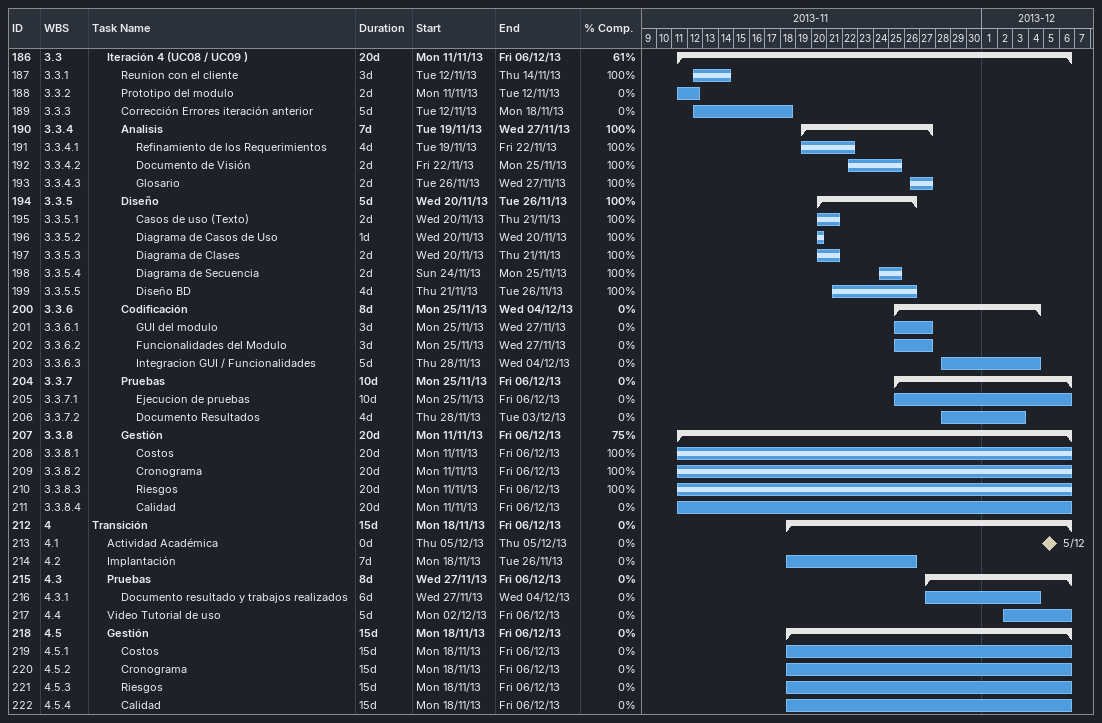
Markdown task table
| ID | WBS | Task | Duration | Start | Finish | % complete |
|---|---|---|---|---|---|---|
| 186 | 3.3 | **Iteración 4 (UC08 / UC09 )** | 20d | 2013-11-11 | 2013-12-06 | 61 |
| 187 | 3.3.1 | Reunion con el cliente | 3d | 2013-11-12 | 2013-11-14 | 100 |
| 188 | 3.3.2 | Prototipo del modulo | 2d | 2013-11-11 | 2013-11-12 | 0 |
| 189 | 3.3.3 | Corrección Errores iteración anterior | 5d | 2013-11-12 | 2013-11-18 | 0 |
| 190 | 3.3.4 | **Analisis** | 7d | 2013-11-19 | 2013-11-27 | 100 |
| 191 | 3.3.4.1 | Refinamiento de los Requerimientos | 4d | 2013-11-19 | 2013-11-22 | 100 |
| 192 | 3.3.4.2 | Documento de Visión | 2d | 2013-11-22 | 2013-11-25 | 100 |
| 193 | 3.3.4.3 | Glosario | 2d | 2013-11-26 | 2013-11-27 | 100 |
| 194 | 3.3.5 | **Diseño** | 5d | 2013-11-20 | 2013-11-26 | 100 |
| 195 | 3.3.5.1 | Casos de uso (Texto) | 2d | 2013-11-20 | 2013-11-21 | 100 |
| 196 | 3.3.5.2 | Diagrama de Casos de Uso | 1d | 2013-11-20 | 2013-11-20 | 100 |
| 197 | 3.3.5.3 | Diagrama de Clases | 2d | 2013-11-20 | 2013-11-21 | 100 |
| 198 | 3.3.5.4 | Diagrama de Secuencia | 2d | 2013-11-24 | 2013-11-25 | 100 |
| 199 | 3.3.5.5 | Diseño BD | 4d | 2013-11-21 | 2013-11-26 | 100 |
| 200 | 3.3.6 | **Codificación** | 8d | 2013-11-25 | 2013-12-04 | 0 |
| 201 | 3.3.6.1 | GUI del modulo | 3d | 2013-11-25 | 2013-11-27 | 0 |
| 202 | 3.3.6.2 | Funcionalidades del Modulo | 3d | 2013-11-25 | 2013-11-27 | 0 |
| 203 | 3.3.6.3 | Integracion GUI / Funcionalidades | 5d | 2013-11-28 | 2013-12-04 | 0 |
| 204 | 3.3.7 | **Pruebas** | 10d | 2013-11-25 | 2013-12-06 | 0 |
| 205 | 3.3.7.1 | Ejecucion de pruebas | 10d | 2013-11-25 | 2013-12-06 | 0 |
| 206 | 3.3.7.2 | Documento Resultados | 4d | 2013-11-28 | 2013-12-03 | 0 |
| 207 | 3.3.8 | **Gestión** | 20d | 2013-11-11 | 2013-12-06 | 75 |
| 208 | 3.3.8.1 | Costos | 20d | 2013-11-11 | 2013-12-06 | 100 |
| 209 | 3.3.8.2 | Cronograma | 20d | 2013-11-11 | 2013-12-06 | 100 |
| 210 | 3.3.8.3 | Riesgos | 20d | 2013-11-11 | 2013-12-06 | 100 |
| 211 | 3.3.8.4 | Calidad | 20d | 2013-11-11 | 2013-12-06 | 0 |
| 212 | 4 | **Transición** | 15d | 2013-11-18 | 2013-12-06 | 0 |
| 213 | 4.1 | Actividad Académica | 0d | 2013-12-05 | 2013-12-05 | 0 |
| 214 | 4.2 | Implantación | 7d | 2013-11-18 | 2013-11-26 | 0 |
| 215 | 4.3 | **Pruebas** | 8d | 2013-11-27 | 2013-12-06 | 0 |
| 216 | 4.3.1 | Documento resultado y trabajos realizados | 6d | 2013-11-27 | 2013-12-04 | 0 |
| 217 | 4.4 | Video Tutorial de uso | 5d | 2013-12-02 | 2013-12-06 | 0 |
| 218 | 4.5 | **Gestión** | 15d | 2013-11-18 | 2013-12-06 | 0 |
| 219 | 4.5.1 | Costos | 15d | 2013-11-18 | 2013-12-06 | 0 |
| 220 | 4.5.2 | Cronograma | 15d | 2013-11-18 | 2013-12-06 | 0 |
| 221 | 4.5.3 | Riesgos | 15d | 2013-11-18 | 2013-12-06 | 0 |
| 222 | 4.5.4 | Calidad | 15d | 2013-11-18 | 2013-12-06 | 0 |
